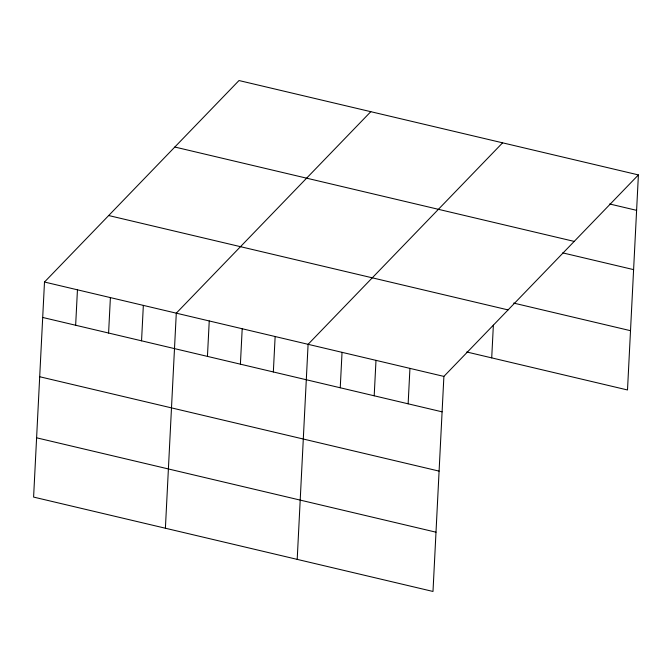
<?xml version="1.0" encoding="UTF-8"?>
<svg xmlns="http://www.w3.org/2000/svg" width="672" height="672" viewBox="0 0 672 672"><rect width="100%" height="100%" fill="white"/><g stroke="black" fill="none" stroke-linecap="round" stroke-linejoin="round"><path stroke-width="1.01" d="M44.495 282.03L33.6 497.087L432.995 591.461L443.89 376.404L638.4 174.913L239.005 80.539L44.495 282.03L443.89 376.404M75.65 325.248L77.448 289.817M108.595 333.035L110.393 297.604M141.548 340.822L143.346 305.39M165.396 528.234L176.291 313.169L370.81 111.678M207.446 356.395L209.244 320.956M240.4 364.182L242.197 328.742M273.344 371.96L275.142 336.529M297.2 559.373L308.095 344.316L502.606 142.825M340.242 387.769L342.04 352.338M374.195 395.791L375.992 360.36M408.139 403.813L409.937 368.382M491.711 357.882L493.366 325.181M638.4 174.913L627.505 389.97L466.754 351.985M609.647 203.977L636.602 210.344M174.821 147.025L574.207 241.408M562.708 252.874L633.604 269.623M513.685 303.089L630.512 330.691M108.688 215.536L508.074 309.91M42.697 317.461L442.092 411.835M39.698 376.74L439.085 471.114M36.599 437.808L435.994 532.19"/></g></svg>
